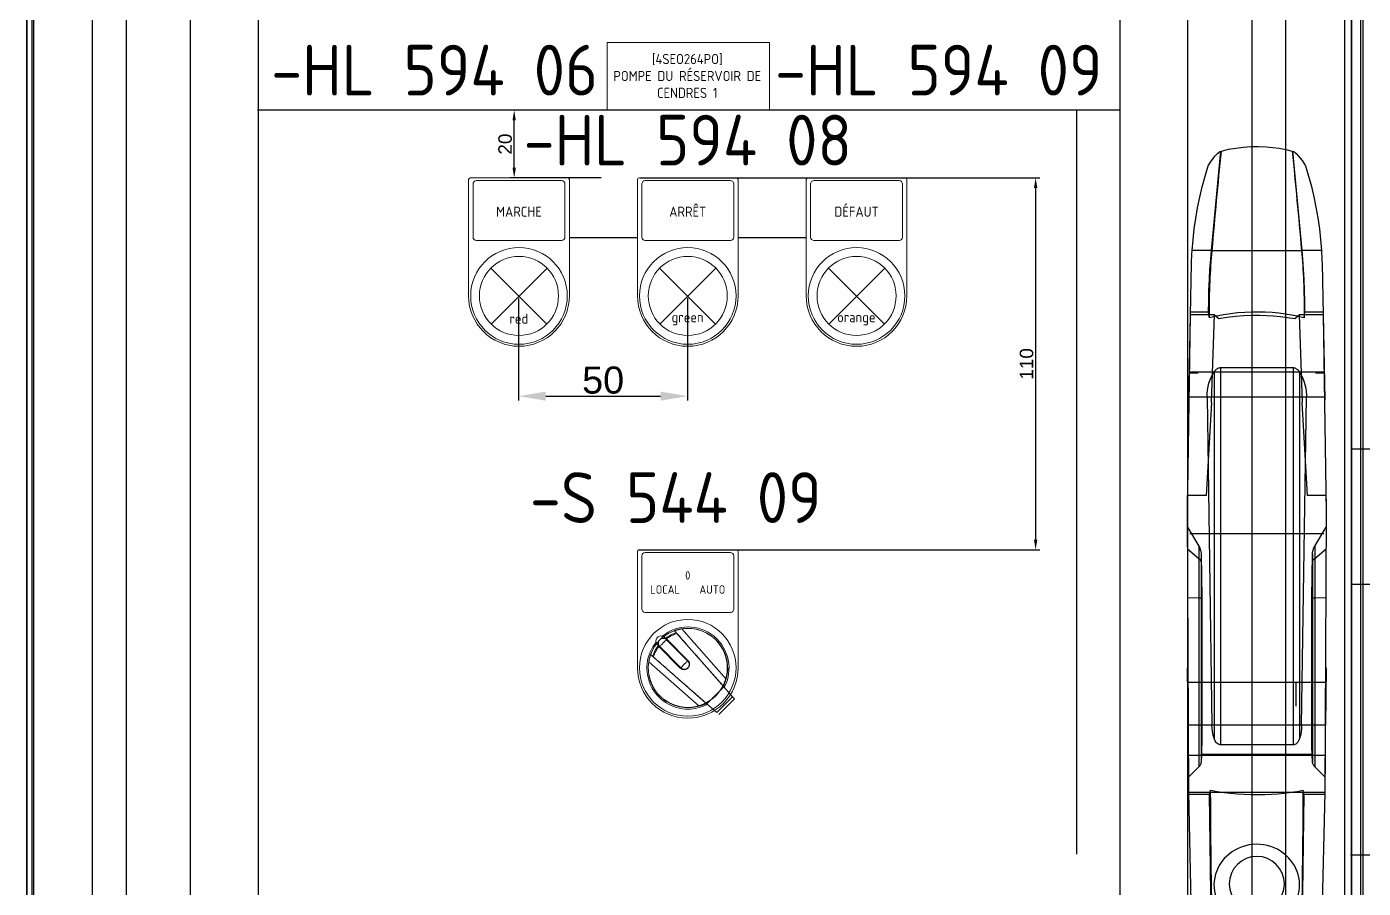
# Model space of a CAD drawing. Header units: millimetres. Extents: x 0 to 69574, y -5 to 41746.
# Drawn here: x 33979.6 to 34375.1, y 11689.5 to 11944.3 of the extents above; entities that cross this region are included whole.
import ezdxf
from ezdxf.enums import TextEntityAlignment as Align

# ---------------------------------------------------------------- set-up
doc = ezdxf.new("R2010")
doc.units = ezdxf.units.MM
doc.set_wipeout_variables(frame=1)
doc.layers.add('! NO PLOT !', color=7, linetype='Continuous', true_color=0xff75dd, plot=False)
doc.layers.add('000-PI-Oprema', color=30, linetype='Continuous', lineweight=5)
for name, color, linetype in [('000-PI-ORMAR', 2, 'Continuous'), ('000-PI_TEXT', 7, 'Continuous'), ('002-PI-Kabelska kanalica', 150, 'Continuous')]:
    doc.layers.add(name, color=color, linetype=linetype)
doc.styles.add('PI0', font='isocpeur.ttf', dxfattribs={"width": 0.9})
doc.styles.get("Standard").update_dxf_attribs({"font": 'arial.ttf'})
doc.dimstyles.new('ISO-25', dxfattribs={"dimtxt": 4, "dimasz": 3, "dimexe": 1.25, "dimexo": 0.625, "dimtad": 1, "dimtxsty": 'Standard', "dimcen": 3, "dimadec": 0, "dimazin": 0, "dimtfac": 1, "dimtmove": 0, "dimatfit": 3, "dimfxl": 1, "dimarcsym": 0})
doc.dimstyles.new('ISO-25-lb', dxfattribs={"dimtxt": 8, "dimasz": 8, "dimexe": 1.25, "dimexo": 0.625, "dimtad": 1, "dimtxsty": 'Standard', "dimcen": 5, "dimadec": 0, "dimazin": 0, "dimtfac": 1, "dimtmove": 0, "dimatfit": 3, "dimfxl": 1, "dimarcsym": 0})

# ---------------------------------------------------------------- blocks, each defined once
blk = doc.blocks.new('*U691')
at = {"layer": '000-PI-ORMAR'}
for p, q in [((-13.41, 105.24), (-10.65, 134.6)), ((-10.48, 134.65), (-10.91, 134.53)), ((10.91, 134.53), (10.48, 134.65)), ((13.41, 105.24), (10.65, 134.6)), ((-19.14, 105.24), (-13.41, 105.24)), ((13.2, 105.24), (-13.2, 105.24)), ((13.41, 105.24), (19.14, 105.24)), ((-19.31, 101.34), (-19.67, 86.25)), ((19.67, 86.25), (19.31, 101.34)), ((-19.66, 87.03), (-14.25, 87.03)), ((-14.15, 86.25), (-14.25, 87.03)), ((14.15, 86.25), (14.25, 87.03)), ((14.25, 87.03), (19.66, 87.03)), ((-19.67, 86.25), (-20.5, 27.74)), ((-19.67, 86.25), (-20.14, 61.02)), ((-19.67, 86.25), (-12.5, 86.25)), ((-14.02, 85.32), (-14.15, 86.25)), ((-12.5, 86.25), (-13.43, 60.26)), ((-11.21, 85.08), (-12.5, 86.25)), ((12.5, 86.25), (11.21, 85.08)), ((11.99, 85.79), (14.02, 85.32)), ((12.5, 86.25), (19.67, 86.25)), ((13.43, 60.26), (12.5, 86.25)), ((14.02, 85.32), (14.15, 86.25)), ((20.5, 27.74), (19.67, 86.25)), ((20.15, 60.62), (19.67, 86.25)), ((-20.01, 69.28), (-12.67, 69.28)), ((-20.01, 68.98), (-17.35, 68.98)), ((-17.35, 69.28), (17.35, 69.28)), ((-12.67, 69.28), (-12.65, 69.31)), ((-12.65, 69.31), (-12.65, -39.07)), ((-10.73, 70.49), (-10.73, -40.96)), ((-10.73, 70.49), (10.73, 70.49)), ((10.73, 70.49), (10.73, -40.96)), ((12.65, 69.31), (12.65, -39.07)), ((12.65, 69.31), (12.67, 69.28)), ((12.67, 69.28), (20.01, 69.28)), ((17.35, 68.98), (20.01, 68.98)), ((-20.13, 61.86), (-17.35, 61.86)), ((-20.13, 61.85), (-14.69, 61.85)), ((-17.35, 61.85), (17.35, 61.85)), ((-15, 32.81), (-13.43, 60.26)), ((-13.27, -35.12), (-14.69, 61.85)), ((14.69, 61.85), (13.27, -35.12)), ((13.43, 60.26), (15, 32.81)), ((14.69, 61.85), (20.13, 61.85)), ((17.35, 61.86), (20.13, 61.86)), ((20.5, 27.74), (20.31, 48.52)), ((-20.44, 35.92), (-20.5, 27.74)), ((-20.47, 32.81), (-15, 32.81)), ((15, 32.81), (20.47, 32.81)), ((-20.5, 27.74), (-20.09, -55.06)), ((20.09, -55.06), (20.5, 27.74)), ((-17.16, 17.77), (-20.5, 23.44)), ((-19.8, 21.43), (19.8, 21.43)), ((20.5, 23.44), (17.16, 17.77)), ((-17.16, 14.16), (-20.5, 16.99)), ((-17.16, 17.77), (-17.16, -47.43)), ((17.16, 17.77), (17.16, -47.43)), ((20.5, 16.99), (17.16, 14.16)), ((-16.24, 2.4), (-16.48, 15.53)), ((-16.48, 15.53), (-16.48, -46.12)), ((-16.36, 10.54), (-16.48, 13.04)), ((16.48, 15.53), (16.24, 2.4)), ((16.48, 13.04), (16.36, 10.54)), ((16.48, 15.53), (16.48, -46.12)), ((-17.16, 2.54), (-20.5, 2.61)), ((-16.24, 2.4), (-16.48, 2.51)), ((-16.24, -35.11), (-16.24, 2.4)), ((16.48, 2.51), (16.24, 2.4)), ((16.24, 2.4), (16.24, -35.11)), ((20.5, 2.61), (17.16, 2.54)), ((-20.5, -18.21), (-20.36, -35.12)), ((20.36, -35.12), (20.5, -18.21)), ((-20.47, -22.52), (20.47, -22.52)), ((-11.5, -22.68), (-11.5, -29.51)), ((-20.36, -35.12), (-13.27, -35.12)), ((-16.24, -35.11), (16.24, -35.11)), ((13.27, -35.12), (20.36, -35.12)), ((-10.73, -40.96), (10.73, -40.96)), ((-20.25, -44.17), (-20.09, -55.06)), ((-20.25, -44.17), (20.25, -44.17)), ((-20.16, -50.42), (-17.16, -47.43)), ((-16.48, -46.12), (-16.38, -43.78)), ((-16.38, -43.78), (16.38, -43.78)), ((16.38, -43.78), (16.48, -46.12)), ((17.16, -47.43), (20.16, -50.42)), ((20.09, -55.06), (20.25, -44.17)), ((-20.09, -55.06), (20.09, -55.06)), ((-20.09, -55.06), (-19.2, -96.13)), ((-14.03, -55.68), (-13.85, -55.06)), ((-13.85, -55.06), (-13.67, -54.42)), ((13.85, -55.06), (13.67, -54.42)), ((14.03, -55.68), (13.85, -55.06)), ((19.2, -96.13), (20.09, -55.06)), ((-20.08, -55.68), (-14.03, -55.68)), ((-13.42, -100.67), (-14.03, -55.68)), ((13.42, -100.67), (14.03, -55.68)), ((14.03, -55.68), (20.08, -55.68)), ((-18.98, -100.67), (-13.42, -100.67)), ((13.08, -100.67), (-13.08, -100.67)), ((13.42, -100.67), (18.98, -100.67)), ((-17.11, -114.85), (-12.02, -114.85)), ((11.71, -114.85), (-11.71, -114.85)), ((12.02, -114.85), (17.11, -114.85)), ((-9.7, -134.82), (-8.04, -135.19)), ((-7.82, -135.23), (-8.04, -135.19)), ((7.82, -135.23), (8.04, -135.19)), ((8.04, -135.19), (9.7, -134.82))]:
    blk.add_line(p, q, dxfattribs=at)
for points in [[(-10.91, 134.53), (-11.6, 133.9), (-12.24, 133.24), (-12.84, 132.55), (-13.41, 131.8), (-13.93, 131.03), (-14.4, 130.23)], [(10.48, 134.65), (8.34, 135.15), (6.17, 135.54), (3.98, 135.81), (1.73, 135.97), (-0.54, 136), (-2.8, 135.91), (-4.73, 135.73), (-6.65, 135.46), (-8.58, 135.1), (-10.48, 134.65)], [(14.4, 130.23), (13.7, 131.38), (12.89, 132.48), (12.28, 133.2), (11.62, 133.89), (10.91, 134.53)], [(-14.4, 130.23), (-15.31, 127.22), (-16.14, 124.17), (-16.87, 121.1), (-17.51, 118.01), (-18.07, 114.85), (-18.52, 111.66), (-18.88, 108.46), (-19.14, 105.24)], [(19.14, 105.24), (18.88, 108.42), (18.53, 111.59), (18.09, 114.73), (17.54, 117.85), (16.9, 120.99), (16.16, 124.1), (15.33, 127.18), (14.4, 130.23)], [(-19.14, 105.24), (-19.19, 104.29), (-19.24, 103.32), (-19.28, 102.34), (-19.31, 101.34)], [(-14.25, 87.03), (-14.23, 90.25), (-14.16, 93.45), (-14.03, 96.61), (-13.86, 99.69), (-13.64, 102.68), (-13.41, 105.24)], [(14.25, 87.03), (14.23, 90.25), (14.16, 93.45), (14.03, 96.61), (13.86, 99.69), (13.64, 102.68), (13.41, 105.24)], [(19.31, 101.34), (19.28, 102.33), (19.24, 103.31), (19.19, 104.28), (19.14, 105.24)], [(-11.99, 85.79), (-10.29, 86.12), (-8.39, 86.43), (-6.48, 86.67), (-4.5, 86.86), (-2.52, 86.97), (-0.52, 87.02), (1.47, 87.01), (3.57, 86.92), (5.67, 86.76), (7.76, 86.52), (9.87, 86.2), (11.96, 85.8), (11.99, 85.79)], [(-14.02, 85.32), (-12.17, 85.75), (-11.99, 85.79)], [(11.21, 85.08), (8.78, 85.48), (6.33, 85.78), (3.84, 85.99), (1.34, 86.1), (-0.75, 86.11), (-2.84, 86.05), (-4.93, 85.91), (-7.03, 85.71), (-9.13, 85.43), (-11.21, 85.08)], [(-12.67, 69.28), (-13.17, 68.42), (-13.6, 67.5), (-13.96, 66.55), (-14.26, 65.56), (-14.48, 64.55), (-14.62, 63.52), (-14.69, 62.48), (-14.69, 61.85)], [(-12.65, 69.31), (-12.5, 69.52), (-12.34, 69.72), (-12.17, 69.89), (-11.98, 70.05), (-11.79, 70.18), (-11.59, 70.29), (-11.38, 70.38), (-11.17, 70.44), (-10.95, 70.48), (-10.73, 70.49)], [(10.73, 70.49), (10.95, 70.48), (11.17, 70.44), (11.38, 70.38), (11.59, 70.29), (11.79, 70.18), (11.98, 70.05), (12.17, 69.89), (12.34, 69.72), (12.5, 69.52), (12.65, 69.31)], [(14.69, 61.85), (14.67, 62.89), (14.57, 63.93), (14.4, 64.96), (14.15, 65.96), (13.83, 66.94), (13.43, 67.87), (12.97, 68.77), (12.67, 69.28)], [(-16.48, 15.53), (-16.52, 15.9), (-16.59, 16.26), (-16.68, 16.61), (-16.78, 16.95), (-16.91, 17.28), (-17.06, 17.59), (-17.16, 17.77)], [(17.16, 17.77), (17, 17.47), (16.86, 17.16), (16.74, 16.83), (16.64, 16.48), (16.56, 16.13), (16.51, 15.76), (16.48, 15.53)], [(-16.38, -43.78), (-16.36, -43.11), (-16.33, -42.38), (-16.31, -41.59), (-16.3, -40.74), (-16.28, -39.86), (-16.27, -38.93), (-16.26, -37.98), (-16.25, -37), (-16.24, -36.01), (-16.24, -35.11)], [(-13.27, -35.12), (-13.22, -36.16), (-13.09, -37.2), (-12.89, -38.21), (-12.65, -39.07)], [(12.65, -39.07), (12.92, -38.08), (13.11, -37.06), (13.23, -36.02), (13.27, -35.12)], [(16.24, -35.11), (16.24, -36.11), (16.25, -37.1), (16.26, -38.08), (16.27, -39.03), (16.28, -39.95), (16.3, -40.83), (16.32, -41.67), (16.34, -42.45), (16.36, -43.18), (16.38, -43.78)], [(-12.65, -39.07), (-12.44, -39.63), (-12.15, -40.14), (-11.97, -40.36), (-11.77, -40.56), (-11.53, -40.73), (-11.26, -40.86), (-11.05, -40.93), (-10.83, -40.96), (-10.73, -40.96)], [(10.73, -40.96), (10.96, -40.94), (11.17, -40.9), (11.37, -40.82), (11.56, -40.71), (11.83, -40.51), (12.05, -40.27), (12.34, -39.82), (12.56, -39.33), (12.65, -39.07)], [(-17.16, -47.43), (-17, -47.26), (-16.86, -47.08), (-16.74, -46.88), (-16.64, -46.68), (-16.56, -46.47), (-16.51, -46.26), (-16.48, -46.12)], [(16.48, -46.12), (16.52, -46.34), (16.59, -46.55), (16.68, -46.76), (16.78, -46.96), (16.91, -47.15), (17.06, -47.33), (17.16, -47.43)], [(-9.57, -55.06), (-9.95, -55.01), (-11.82, -54.74), (-13.67, -54.42)], [(9.58, -55.06), (7.81, -55.27), (5.83, -55.45), (3.77, -55.58), (1.71, -55.66), (-0.35, -55.68), (-2.41, -55.64), (-4.3, -55.56), (-6.19, -55.42), (-8.06, -55.24), (-9.57, -55.06)], [(13.67, -54.42), (11.74, -54.75), (9.78, -55.04), (9.58, -55.06)], [(8.89, -73.85), (9.63, -74.62), (10.32, -75.46), (10.92, -76.35), (11.44, -77.29), (11.87, -78.24), (12.2, -79.23), (12.45, -80.24), (12.61, -81.28), (12.67, -82.26), (12.65, -83.25), (12.54, -84.24), (12.35, -85.2), (12.09, -86.12), (11.75, -87.01), (11.34, -87.88), (10.86, -88.7), (10.31, -89.5), (9.69, -90.26), (9.02, -90.96), (8.29, -91.61), (7.47, -92.23), (6.61, -92.78), (5.69, -93.26), (4.75, -93.67), (3.73, -94.02), (2.68, -94.28), (1.61, -94.45), (0.54, -94.54), (-0.57, -94.54), (-1.67, -94.44), (-2.76, -94.26), (-3.83, -93.99), (-4.88, -93.62), (-5.89, -93.17), (-6.86, -92.63), (-7.77, -92.01), (-8.62, -91.33), (-9.4, -90.57), (-10.12, -89.75), (-10.76, -88.87), (-11.29, -87.97), (-11.74, -87.03), (-12.11, -86.06), (-12.38, -85.06), (-12.56, -84.1), (-12.66, -83.12), (-12.67, -82.14), (-12.6, -81.17), (-12.45, -80.24), (-12.23, -79.31), (-11.93, -78.41), (-11.57, -77.54), (-11.12, -76.68), (-10.6, -75.85), (-10.01, -75.07), (-9.37, -74.34), (-8.63, -73.62), (-7.83, -72.97), (-6.98, -72.38), (-6.09, -71.86), (-5.12, -71.4), (-4.11, -71.02), (-3.07, -70.73), (-2.02, -70.52), (-0.95, -70.4), (0.13, -70.37), (1.22, -70.42), (2.29, -70.56), (3.33, -70.79), (4.36, -71.11), (5.35, -71.51), (6.31, -71.98), (7.22, -72.53), (8.08, -73.16), (8.89, -73.85)], [(-19.2, -96.13), (-19.11, -98.4), (-18.98, -100.67)], [(18.98, -100.67), (19.11, -98.4), (19.2, -96.13)], [(-18.98, -100.67), (-18.85, -102.42), (-18.69, -104.15), (-18.51, -105.85), (-18.3, -107.56), (-18.07, -109.24), (-17.82, -110.87), (-17.65, -111.9), (-17.47, -112.9), (-17.29, -113.89), (-17.11, -114.85)], [(-12.02, -114.85), (-12.39, -112.52), (-12.71, -110.05), (-12.98, -107.48), (-13.2, -104.81), (-13.36, -102.07), (-13.42, -100.67)], [(12.02, -114.85), (12.39, -112.52), (12.71, -110.05), (12.98, -107.48), (13.2, -104.81), (13.36, -102.07), (13.42, -100.67)], [(17.11, -114.85), (17.38, -113.41), (17.65, -111.91), (17.9, -110.36), (18.14, -108.72), (18.37, -107.03), (18.57, -105.3), (18.69, -104.16), (18.8, -103.01), (18.89, -101.85), (18.98, -100.67)], [(-17.11, -114.85), (-16.46, -117.91), (-15.73, -120.91), (-14.94, -123.85), (-14.07, -126.74), (-13.14, -129.58), (-12.14, -132.35)], [(-8.04, -135.19), (-10.47, -123.49), (-12.02, -114.85)], [(8.04, -135.19), (10.47, -123.49), (12.02, -114.85)], [(12.14, -132.35), (13.13, -129.6), (14.06, -126.78), (14.92, -123.9), (15.72, -120.95), (16.45, -117.93), (17.11, -114.85)], [(-12.14, -132.35), (-11.58, -132.99), (-10.98, -133.61), (-10.36, -134.22), (-9.7, -134.82)], [(9.7, -134.82), (10.35, -134.23), (10.98, -133.62), (11.57, -132.99), (12.14, -132.35)], [(-7.82, -135.23), (-5.94, -135.56), (-4.05, -135.79), (-2.15, -135.94), (-0.2, -136), (1.74, -135.96), (3.69, -135.83), (5.76, -135.58), (7.82, -135.23)]]:
    blk.add_lwpolyline(points, dxfattribs=at)
blk.add_circle((0, -82.1), 8.15, dxfattribs=at)
for centre, major_axis, ratio, start_param, end_param in [((73, -135.16), (0, 546.84), 0.175521, 1.054802, 1.115623), ((-73, -135.16), (0, 546.84), 0.175521, -1.115623, -1.054802), ((-7.53, 87.2), (0, 37), 0.175521, 1.061397, 1.596486), ((7.53, 87.2), (0, 37), 0.175521, 4.6867, 5.221788), ((-7.53, 87.2), (0, 37), 0.175521, -4.6867, -4.66155), ((7.53, 87.2), (0, 37), 0.175521, 4.66155, 4.6867), ((-19.46, 12.78), (-3, 0), 0.71325, 3.261467, 3.839724), ((19.46, 12.78), (-3, 0), 0.71325, 5.585054, 6.163311), ((-19.46, 2.51), (-3, 0), 0.017452, 3.261467, 3.839724), ((19.46, 2.51), (-3, 0), 0.017452, -0.698132, -0.119874), ((137.46, -39.64), (0, 669.86), 0.225671, -4.689366, -4.621155), ((-137.46, -39.64), (0, 669.86), 0.225671, 4.621155, 4.689366), ((-5.86, -95.36), (0, 32.42), 0.225671, 1.735147, 2.215471), ((5.86, -95.36), (0, 32.42), 0.225671, 4.067714, 4.548039), ((21.21, -9.07), (0, 180.2), 0.225671, -4.085045, -3.936826), ((-21.21, -9.07), (0, 180.2), 0.225671, 3.936826, 4.085045)]:
    blk.add_ellipse(centre, major_axis=major_axis, ratio=ratio, start_param=start_param, end_param=end_param, dxfattribs=at)
blk = doc.blocks.new('A$C34f25ed7')
at = {"layer": '000-PI-ORMAR'}
blk.add_blockref('*U691', (-3.99, -1008.35), dxfattribs=at)
blk = doc.blocks.new('*D1207')
at = {"layer": '! NO PLOT !', "color": 0, "lineweight": -2, "ltscale": 0.25, "transparency": 16777216}
for p, q in [((34161.08, 11899.57), (34279.37, 11899.57)), ((34278.12, 11896.57), (34278.12, 11792.57)), ((34160.63, 11789.57), (34279.37, 11789.57))]:
    blk.add_line(p, q, dxfattribs=at)
at = {"layer": '! NO PLOT !', "color": 0, "ltscale": 0.25, "transparency": 16777216}
for points in [[(34277.62, 11896.57), (34278.62, 11896.57), (34278.12, 11899.57)], [(34277.62, 11792.57), (34278.62, 11792.57), (34278.12, 11789.57)]]:
    blk.add_solid(points, dxfattribs=at)
at = {"layer": 'Defpoints', "color": 0, "ltscale": 0.25, "transparency": 16777216}
for p in [(34160.46, 11899.57), (34160.01, 11789.57), (34278.12, 11789.57)]:
    blk.add_point(p, dxfattribs=at)
at = {"layer": '! NO PLOT !', "color": 0, "ltscale": 0.25, "transparency": 16777216, "insert": (34275.45, 11844.57), "char_height": 4, "attachment_point": 5, "rotation": 90}
blk.add_mtext('110', dxfattribs=at)
blk = doc.blocks.new('*D1208')
at = {"layer": '! NO PLOT !', "color": 0, "lineweight": -2, "ltscale": 0.25, "transparency": 16777216}
for p, q in [((34149.53, 11919.57), (34122.56, 11919.57)), ((34123.81, 11902.57), (34123.81, 11916.57)), ((34149.53, 11899.57), (34122.56, 11899.57))]:
    blk.add_line(p, q, dxfattribs=at)
at = {"layer": '! NO PLOT !', "color": 0, "ltscale": 0.25, "transparency": 16777216}
for points in [[(34123.31, 11916.57), (34124.31, 11916.57), (34123.81, 11919.57)], [(34123.31, 11902.57), (34124.31, 11902.57), (34123.81, 11899.57)]]:
    blk.add_solid(points, dxfattribs=at)
at = {"layer": 'Defpoints', "color": 0, "ltscale": 0.25, "transparency": 16777216}
for p in [(34123.81, 11919.57), (34150.15, 11919.57), (34150.15, 11899.57)]:
    blk.add_point(p, dxfattribs=at)
at = {"layer": '! NO PLOT !', "color": 0, "ltscale": 0.25, "transparency": 16777216, "insert": (34121.14, 11909.57), "char_height": 4, "attachment_point": 5, "rotation": 90}
blk.add_mtext('20', dxfattribs=at)
blk = doc.blocks.new('*D1209')
at = {"layer": '! NO PLOT !', "color": 0, "linetype": 'Continuous', "lineweight": -2, "ltscale": 0.25, "transparency": 16777216}
for p, q in [((34125.13, 11863.9), (34125.13, 11833.77)), ((34175.13, 11864), (34175.13, 11833.77)), ((34133.13, 11835.02), (34167.13, 11835.02))]:
    blk.add_line(p, q, dxfattribs=at)
at = {"layer": '! NO PLOT !', "color": 0, "ltscale": 0.25, "transparency": 16777216}
for points in [[(34133.13, 11836.35), (34133.13, 11833.68), (34125.13, 11835.02)], [(34167.13, 11836.35), (34167.13, 11833.68), (34175.13, 11835.02)]]:
    blk.add_solid(points, dxfattribs=at)
at = {"layer": 'Defpoints', "color": 0, "ltscale": 0.25, "transparency": 16777216}
for p in [(34125.13, 11864.52), (34175.13, 11864.62), (34175.13, 11835.02)]:
    blk.add_point(p, dxfattribs=at)
at = {"layer": '! NO PLOT !', "color": 0, "ltscale": 0.25, "transparency": 16777216, "insert": (34150.13, 11839.73), "char_height": 8, "attachment_point": 5}
blk.add_mtext('50', dxfattribs=at)
blk = doc.blocks.new('podloska')
at = {"layer": '000-PI-Oprema'}
for p, q in [((43278.7, 39063.45), (43278.7, 39097.85)), ((43279.2, 39098.35), (43308, 39098.35)), ((43281, 39097.55), (43306.2, 39097.55)), ((43308.5, 39063.45), (43308.5, 39097.85)), ((43280, 39080.85), (43280, 39096.55)), ((43307.2, 39080.85), (43307.2, 39096.55)), ((43281, 39079.85), (43306.2, 39079.85))]:
    blk.add_line(p, q, dxfattribs=at)
blk.add_circle((43293.6, 39063.45), 14.3, dxfattribs=at)
at = {"layer": '000-PI-Oprema', "ltscale": 0.25}
blk.add_circle((43293.6, 39063.45), 11.7, dxfattribs=at)
at = {"layer": '000-PI-Oprema'}
for centre, radius, start, end in [((43279.2, 39097.85), 0.5, 90, 179.9998), ((43281, 39096.55), 1, 90, 180.0001), ((43306.2, 39096.55), 1, 359.9999, 90), ((43308, 39097.85), 0.5, 0.0002, 90), ((43281, 39080.85), 1, 180, 270), ((43306.2, 39080.85), 1, 270, 0), ((43293.6, 39063.45), 14.9, 180, 0)]:
    blk.add_arc(centre, radius, start, end, dxfattribs=at)
blk = doc.blocks.new('800mm bez ploce')
at = {"layer": '000-PI-ORMAR'}
for p, q in [((47126.01, 47254.07), (47126.01, 45303.07)), ((47128.73, 47254.07), (47128.73, 45303.07))]:
    blk.add_line(p, q, dxfattribs=at)
blk = doc.blocks.new('poveznica montaznih ploca 2100mm')
at = {"layer": '! NO PLOT !'}
for p, q in [((59472.54, 55742.17), (59472.54, 53847.74)), ((59477.54, 55740.77), (59477.54, 53837.74))]:
    blk.add_line(p, q, dxfattribs=at)
blk = doc.blocks.new('*U1223')
at = {"layer": '002-PI-Kabelska kanalica'}
for p, q in [((-20, -100), (-20, 873)), ((60, -100), (60, 873)), ((-20, -100), (60, -100))]:
    blk.add_line(p, q, dxfattribs=at)
blk = doc.blocks.new('*U1219')
at = {"layer": '002-PI-Kabelska kanalica'}
for p, q in [((-20, -100), (-20, 369)), ((20, -100), (20, 369)), ((-20, -100), (20, -100))]:
    blk.add_line(p, q, dxfattribs=at)

msp = doc.modelspace()

# ---------------------------------------------------------------- linework, layer by layer
at = {"layer": '000-PI-ORMAR'}
for p, q in [((34374.289, 12740.904), (34374.289, 10789.904)), ((34374.289, 12740.904), (34374.289, 10789.904)), ((34375.071, 10789.904), (34375.071, 12740.766))]:
    msp.add_line(p, q, dxfattribs=at)

# ---------------------------------------------------------------- block references
at = {"layer": '! NO PLOT !'}
msp.add_blockref('poveznica montaznih ploca 2100mm', (-25148.229, -43031.862), dxfattribs=at)
at = {"rotation": 270}
for name, p in [('*U1219', (34361.083, 11799.404)), ('*U1223', (34361.083, 11759.404))]:
    msp.add_blockref(name, p, dxfattribs=at)

# ---------------------------------------------------------------- next in the draw order: wipeouts: each hides what was drawn before it
msp.add_wipeout([(33981.071, 12761.473), (34371.559, 12761.473), (34371.071, 10778.973), (33981.059, 10776.973)]).dxf.layer = '000-PI-ORMAR'

# ---------------------------------------------------------------- next in the draw order: linework, layer by layer
at = {"layer": '! NO PLOT !'}
for p, q in [((34371.559, 12761.473), (34371.559, 10776.973)), ((34371.559, 10776.973), (34371.559, 12761.473)), ((33999.059, 10788.473), (33999.059, 12749.973)), ((34352.059, 12749.973), (34352.059, 10788.473)), ((34371.571, 10789.973), (34371.571, 12740.835)), ((34009.059, 10803.473), (34009.059, 12734.973)), ((34342.059, 12734.973), (34342.059, 10803.473)), ((34028.059, 10849.223), (34028.059, 12689.223)), ((34323.059, 12689.223), (34323.059, 10849.223)), ((34048.059, 12684.223), (34048.059, 10854.223)), ((34303.059, 12684.223), (34303.059, 10854.223))]:
    msp.add_line(p, q, dxfattribs=at)
at = {"layer": '! NO PLOT !', "ltscale": 0.25}
for p, q in [((34302.868, 11919.574), (34047.868, 11919.574)), ((34302.868, 11919.574), (34047.868, 11919.574)), ((34290.195, 11919.574), (34290.195, 11699.574)), ((34290.195, 11919.574), (34290.195, 11699.574)), ((34290.195, 11919.574), (34290.195, 11699.574)), ((34290.195, 11919.574), (34290.195, 11699.574)), ((34160.277, 11881.824), (34140.127, 11881.824)), ((34210.227, 11881.824), (34190.077, 11881.824))]:
    msp.add_line(p, q, dxfattribs=at)
at = {"layer": '000-PI-Oprema'}
for p, q in [((34116.904, 11872.897), (34133.45, 11856.351)), ((34133.55, 11872.897), (34117.004, 11856.351)), ((34166.854, 11872.897), (34183.4, 11856.351)), ((34183.5, 11872.897), (34166.954, 11856.351)), ((34216.804, 11872.897), (34233.35, 11856.351)), ((34233.45, 11872.897), (34216.904, 11856.351)), ((34168.068, 11763.907), (34168.064, 11763.911)), ((34168.08, 11763.895), (34168.068, 11763.907)), ((34168.1, 11763.874), (34168.08, 11763.895)), ((34168.13, 11763.845), (34168.1, 11763.874)), ((34175.176, 11756.657), (34168.128, 11763.706)), ((34168.168, 11763.807), (34168.13, 11763.845)), ((34168.413, 11763.562), (34168.168, 11763.807)), ((34168.498, 11763.477), (34168.413, 11763.562)), ((34168.592, 11763.383), (34168.498, 11763.477)), ((34175.552, 11756.422), (34168.592, 11763.383)), ((34168.712, 11763.404), (34168.658, 11763.458)), ((34168.739, 11763.377), (34168.712, 11763.404)), ((34168.767, 11763.349), (34168.739, 11763.377)), ((34168.855, 11763.26), (34168.767, 11763.349)), ((34168.855, 11763.26), (34169.115, 11763.445)), ((34175.229, 11756.887), (34168.855, 11763.26)), ((34169.115, 11763.445), (34169.38, 11763.621)), ((34169.38, 11763.621), (34169.65, 11763.79)), ((34169.65, 11763.79), (34169.926, 11763.951)), ((34169.926, 11763.951), (34170.207, 11764.103)), ((34170.207, 11764.103), (34170.492, 11764.246)), ((34170.492, 11764.246), (34170.781, 11764.381)), ((34170.781, 11764.381), (34171.075, 11764.508)), ((34171.075, 11764.508), (34171.373, 11764.625)), ((34171.254, 11765.662), (34171.256, 11765.663)), ((34171.258, 11765.657), (34171.254, 11765.662)), ((34171.256, 11765.663), (34171.265, 11765.666)), ((34171.27, 11765.643), (34171.258, 11765.657)), ((34171.265, 11765.666), (34171.279, 11765.671)), ((34171.29, 11765.62), (34171.27, 11765.643)), ((34171.279, 11765.671), (34171.299, 11765.678)), ((34171.319, 11765.587), (34171.29, 11765.62)), ((34171.299, 11765.678), (34171.326, 11765.687)), ((34171.357, 11765.544), (34171.319, 11765.587)), ((34171.326, 11765.687), (34171.358, 11765.699)), ((34171.404, 11765.49), (34171.357, 11765.544)), ((34171.358, 11765.699), (34171.395, 11765.712)), ((34171.373, 11764.625), (34171.674, 11764.734)), ((34171.395, 11765.712), (34171.439, 11765.727)), ((34171.461, 11765.426), (34171.404, 11765.49)), ((34171.439, 11765.727), (34171.488, 11765.743)), ((34171.527, 11765.351), (34171.461, 11765.426)), ((34171.488, 11765.743), (34171.542, 11765.761)), ((34171.602, 11765.265), (34171.527, 11765.351)), ((34171.542, 11765.761), (34171.6, 11765.781)), ((34171.6, 11765.781), (34171.663, 11765.801)), ((34171.687, 11765.168), (34171.602, 11765.265)), ((34171.663, 11765.801), (34171.73, 11765.822)), ((34171.674, 11764.734), (34171.979, 11764.833)), ((34171.781, 11765.061), (34171.687, 11765.168)), ((34171.73, 11765.822), (34171.799, 11765.844)), ((34171.795, 11765.043), (34171.767, 11765.075)), ((34185.52, 11749.405), (34171.781, 11765.061)), ((34171.824, 11765.01), (34171.795, 11765.043)), ((34171.799, 11765.844), (34171.872, 11765.866)), ((34171.853, 11764.976), (34171.824, 11765.01)), ((34171.883, 11764.942), (34171.853, 11764.976)), ((34171.872, 11765.866), (34171.949, 11765.888)), ((34171.914, 11764.907), (34171.883, 11764.942)), ((34171.946, 11764.87), (34171.914, 11764.907)), ((34171.979, 11764.833), (34171.946, 11764.87)), ((34171.949, 11765.888), (34172.03, 11765.912)), ((34172.709, 11764.001), (34171.979, 11764.833)), ((34172.03, 11765.912), (34172.115, 11765.936)), ((34172.115, 11765.936), (34172.204, 11765.96)), ((34172.204, 11765.96), (34172.297, 11765.984)), ((34172.297, 11765.984), (34172.392, 11766.009)), ((34172.392, 11766.009), (34172.49, 11766.033)), ((34172.49, 11766.033), (34172.59, 11766.056)), ((34172.59, 11766.056), (34172.693, 11766.08)), ((34172.693, 11766.08), (34172.797, 11766.102)), ((34173.439, 11763.17), (34172.709, 11764.001)), ((34172.797, 11766.102), (34172.902, 11766.124)), ((34172.902, 11766.124), (34173.007, 11766.145)), ((34173.007, 11766.145), (34173.113, 11766.165)), ((34173.113, 11766.165), (34173.218, 11766.184)), ((34173.218, 11766.184), (34173.323, 11766.202)), ((34173.323, 11766.202), (34173.426, 11766.218)), ((34186.518, 11751.3), (34173.426, 11766.218)), ((34174.169, 11762.338), (34173.439, 11763.17)), ((34165.228, 11758.48), (34165.345, 11758.778)), ((34165.345, 11758.778), (34165.472, 11759.072)), ((34165.472, 11759.072), (34165.607, 11759.362)), ((34165.607, 11759.362), (34165.75, 11759.647)), ((34165.75, 11759.647), (34165.903, 11759.927)), ((34165.903, 11759.927), (34166.063, 11760.203)), ((34165.946, 11761.786), (34165.942, 11761.79)), ((34165.958, 11761.773), (34165.946, 11761.786)), ((34165.979, 11761.753), (34165.958, 11761.773)), ((34166.008, 11761.724), (34165.979, 11761.753)), ((34166.046, 11761.686), (34166.008, 11761.724)), ((34166.094, 11761.638), (34166.046, 11761.686)), ((34166.063, 11760.203), (34166.232, 11760.473)), ((34166.15, 11761.582), (34166.094, 11761.638)), ((34173.656, 11754.218), (34166.148, 11761.726)), ((34166.216, 11761.516), (34166.15, 11761.582)), ((34166.291, 11761.44), (34166.216, 11761.516)), ((34166.232, 11760.473), (34166.408, 11760.738)), ((34166.376, 11761.356), (34166.291, 11761.44)), ((34166.47, 11761.261), (34166.376, 11761.356)), ((34166.476, 11761.114), (34166.396, 11761.195)), ((34166.408, 11760.738), (34166.593, 11760.998)), ((34173.431, 11754.301), (34166.47, 11761.261)), ((34166.504, 11761.086), (34166.476, 11761.114)), ((34166.593, 11760.998), (34166.504, 11761.086)), ((34172.967, 11754.624), (34166.593, 11760.998)), ((34174.898, 11761.506), (34174.169, 11762.338)), ((34175.628, 11760.675), (34174.898, 11761.506)), ((34176.358, 11759.843), (34175.628, 11760.675)), ((34177.087, 11759.012), (34176.358, 11759.843)), ((34177.817, 11758.181), (34177.087, 11759.012)), ((34163.635, 11756.427), (34163.651, 11756.53)), ((34178.553, 11743.336), (34163.635, 11756.427)), ((34163.651, 11756.53), (34163.669, 11756.635)), ((34163.669, 11756.635), (34163.688, 11756.74)), ((34163.688, 11756.74), (34163.708, 11756.846)), ((34163.708, 11756.846), (34163.729, 11756.952)), ((34163.729, 11756.952), (34163.751, 11757.057)), ((34163.751, 11757.057), (34163.774, 11757.16)), ((34163.774, 11757.16), (34163.797, 11757.263)), ((34163.797, 11757.263), (34163.821, 11757.363)), ((34163.821, 11757.363), (34163.845, 11757.461)), ((34163.845, 11757.461), (34163.869, 11757.557)), ((34163.869, 11757.557), (34163.893, 11757.649)), ((34163.893, 11757.649), (34163.917, 11757.738)), ((34163.917, 11757.738), (34163.941, 11757.823)), ((34163.941, 11757.823), (34163.965, 11757.904)), ((34163.965, 11757.904), (34163.988, 11757.981)), ((34163.988, 11757.981), (34164.01, 11758.054)), ((34164.01, 11758.054), (34164.031, 11758.124)), ((34164.031, 11758.124), (34164.052, 11758.19)), ((34164.052, 11758.19), (34164.073, 11758.253)), ((34164.073, 11758.253), (34164.092, 11758.312)), ((34164.092, 11758.312), (34164.11, 11758.365)), ((34164.11, 11758.365), (34164.126, 11758.414)), ((34164.126, 11758.414), (34164.141, 11758.458)), ((34164.141, 11758.458), (34164.155, 11758.496)), ((34164.155, 11758.496), (34164.166, 11758.528)), ((34164.166, 11758.528), (34164.175, 11758.554)), ((34164.175, 11758.554), (34164.182, 11758.574)), ((34164.182, 11758.574), (34164.187, 11758.588)), ((34164.187, 11758.588), (34164.191, 11758.597)), ((34164.191, 11758.597), (34164.192, 11758.6)), ((34164.196, 11758.596), (34164.192, 11758.6)), ((34164.21, 11758.584), (34164.196, 11758.596)), ((34164.233, 11758.563), (34164.21, 11758.584)), ((34164.266, 11758.534), (34164.233, 11758.563)), ((34164.309, 11758.496), (34164.266, 11758.534)), ((34164.363, 11758.449), (34164.309, 11758.496)), ((34164.427, 11758.392), (34164.363, 11758.449)), ((34164.503, 11758.327), (34164.427, 11758.392)), ((34164.588, 11758.251), (34164.503, 11758.327)), ((34164.685, 11758.166), (34164.588, 11758.251)), ((34164.792, 11758.072), (34164.685, 11758.166)), ((34164.81, 11758.058), (34164.778, 11758.086)), ((34180.448, 11744.333), (34164.792, 11758.072)), ((34164.843, 11758.029), (34164.81, 11758.058)), ((34164.877, 11758), (34164.843, 11758.029)), ((34164.911, 11757.97), (34164.877, 11758)), ((34164.947, 11757.939), (34164.911, 11757.97)), ((34164.983, 11757.907), (34164.947, 11757.939)), ((34165.02, 11757.874), (34164.983, 11757.907)), ((34165.02, 11757.874), (34165.119, 11758.179)), ((34165.852, 11757.144), (34165.02, 11757.874)), ((34165.119, 11758.179), (34165.228, 11758.48)), ((34166.684, 11756.414), (34165.852, 11757.144)), ((34167.515, 11755.685), (34166.684, 11756.414)), ((34168.347, 11754.955), (34167.515, 11755.685)), ((34169.178, 11754.225), (34168.347, 11754.955)), ((34175.636, 11756.197), (34175.176, 11756.657)), ((34175.279, 11756.835), (34175.229, 11756.887)), ((34175.326, 11756.781), (34175.279, 11756.835)), ((34175.371, 11756.725), (34175.326, 11756.781)), ((34175.413, 11756.666), (34175.371, 11756.725)), ((34175.371, 11754.786), (34175.413, 11754.844)), ((34175.453, 11756.607), (34175.413, 11756.666)), ((34175.413, 11754.844), (34175.453, 11754.904)), ((34175.489, 11756.545), (34175.453, 11756.607)), ((34175.453, 11754.904), (34175.489, 11754.966)), ((34175.524, 11756.482), (34175.489, 11756.545)), ((34175.489, 11754.966), (34175.524, 11755.029)), ((34175.555, 11756.417), (34175.524, 11756.482)), ((34175.524, 11755.029), (34175.555, 11755.094)), ((34175.583, 11756.351), (34175.555, 11756.417)), ((34175.555, 11755.094), (34175.583, 11755.16)), ((34175.608, 11756.284), (34175.583, 11756.351)), ((34175.583, 11755.16), (34175.608, 11755.227)), ((34175.63, 11756.215), (34175.608, 11756.284)), ((34175.608, 11755.227), (34175.63, 11755.295)), ((34175.649, 11756.146), (34175.63, 11756.215)), ((34175.63, 11755.295), (34175.649, 11755.364)), ((34175.665, 11756.076), (34175.649, 11756.146)), ((34175.649, 11755.364), (34175.665, 11755.434)), ((34175.678, 11756.006), (34175.665, 11756.076)), ((34175.665, 11755.434), (34175.678, 11755.505)), ((34175.688, 11755.934), (34175.678, 11756.006)), ((34175.678, 11755.505), (34175.688, 11755.576)), ((34175.694, 11755.863), (34175.688, 11755.934)), ((34175.688, 11755.576), (34175.694, 11755.648)), ((34175.697, 11755.791), (34175.694, 11755.863)), ((34175.694, 11755.648), (34175.697, 11755.719)), ((34175.697, 11755.719), (34175.697, 11755.791)), ((34179.275, 11756.519), (34177.817, 11758.181)), ((34180.004, 11755.688), (34179.275, 11756.519)), ((34180.733, 11754.858), (34180.004, 11755.688)), ((34181.462, 11754.027), (34180.733, 11754.858)), ((34170.01, 11753.495), (34169.178, 11754.225)), ((34170.841, 11752.766), (34170.01, 11753.495)), ((34171.672, 11752.037), (34170.841, 11752.766)), ((34173.334, 11750.578), (34171.672, 11752.037)), ((34173.018, 11754.574), (34172.967, 11754.624)), ((34173.072, 11754.527), (34173.018, 11754.574)), ((34173.129, 11754.482), (34173.072, 11754.527)), ((34173.187, 11754.44), (34173.129, 11754.482)), ((34173.247, 11754.401), (34173.187, 11754.44)), ((34173.308, 11754.364), (34173.247, 11754.401)), ((34173.372, 11754.33), (34173.308, 11754.364)), ((34173.436, 11754.299), (34173.372, 11754.33)), ((34173.502, 11754.27), (34173.436, 11754.299)), ((34173.569, 11754.245), (34173.502, 11754.27)), ((34173.638, 11754.223), (34173.569, 11754.245)), ((34173.707, 11754.204), (34173.638, 11754.223)), ((34173.777, 11754.188), (34173.707, 11754.204)), ((34173.848, 11754.175), (34173.777, 11754.188)), ((34173.919, 11754.165), (34173.848, 11754.175)), ((34173.99, 11754.159), (34173.919, 11754.165)), ((34174.062, 11754.156), (34173.99, 11754.159)), ((34174.134, 11754.156), (34174.062, 11754.156)), ((34174.134, 11754.156), (34174.205, 11754.159)), ((34174.205, 11754.159), (34174.277, 11754.165)), ((34174.277, 11754.165), (34174.348, 11754.175)), ((34174.348, 11754.175), (34174.419, 11754.188)), ((34174.419, 11754.188), (34174.489, 11754.204)), ((34174.489, 11754.204), (34174.558, 11754.223)), ((34174.558, 11754.223), (34174.626, 11754.245)), ((34174.626, 11754.245), (34174.694, 11754.27)), ((34174.694, 11754.27), (34174.76, 11754.298)), ((34174.76, 11754.298), (34174.824, 11754.33)), ((34174.824, 11754.33), (34174.887, 11754.364)), ((34174.887, 11754.364), (34174.949, 11754.401)), ((34174.949, 11754.401), (34175.009, 11754.44)), ((34175.009, 11754.44), (34175.067, 11754.482)), ((34175.067, 11754.482), (34175.123, 11754.527)), ((34175.123, 11754.527), (34175.177, 11754.574)), ((34175.177, 11754.574), (34175.229, 11754.624)), ((34175.229, 11754.624), (34175.279, 11754.676)), ((34175.279, 11754.676), (34175.326, 11754.73)), ((34175.326, 11754.73), (34175.371, 11754.786)), ((34182.191, 11753.196), (34181.462, 11754.027)), ((34183.648, 11751.536), (34182.191, 11753.196)), ((34184.376, 11750.706), (34183.648, 11751.536)), ((34186.306, 11750.651), (34186.381, 11750.867)), ((34186.381, 11750.867), (34186.452, 11751.085)), ((34186.452, 11751.085), (34186.518, 11751.3)), ((34174.165, 11749.849), (34173.334, 11750.578)), ((34174.996, 11749.12), (34174.165, 11749.849)), ((34175.826, 11748.391), (34174.996, 11749.12)), ((34176.657, 11747.662), (34175.826, 11748.391)), ((34179.147, 11745.477), (34176.657, 11747.662)), ((34180.807, 11744.02), (34185.833, 11749.046)), ((34180.812, 11744.015), (34185.839, 11749.042)), ((34185.833, 11749.046), (34184.376, 11750.706)), ((34184.693, 11750.345), (34184.694, 11750.346)), ((34185.519, 11749.404), (34185.52, 11749.405)), ((34185.839, 11749.042), (34185.52, 11749.405)), ((34188.412, 11746.109), (34185.839, 11749.042)), ((34185.853, 11749.336), (34185.856, 11749.4)), ((34185.855, 11749.273), (34185.853, 11749.336)), ((34185.863, 11749.212), (34185.855, 11749.273)), ((34185.856, 11749.4), (34185.864, 11749.464)), ((34185.875, 11749.152), (34185.863, 11749.212)), ((34185.864, 11749.464), (34185.877, 11749.53)), ((34185.894, 11749.092), (34185.875, 11749.152)), ((34185.877, 11749.53), (34185.894, 11749.597)), ((34185.894, 11749.597), (34185.915, 11749.666)), ((34185.917, 11749.033), (34185.894, 11749.092)), ((34185.915, 11749.666), (34185.94, 11749.736)), ((34185.945, 11748.974), (34185.917, 11749.033)), ((34185.94, 11749.736), (34185.969, 11749.808)), ((34185.979, 11748.915), (34185.945, 11748.974)), ((34185.969, 11749.808), (34186.001, 11749.883)), ((34186.018, 11748.855), (34185.979, 11748.915)), ((34186.001, 11749.883), (34186.074, 11750.054)), ((34186.062, 11748.795), (34186.018, 11748.855)), ((34186.11, 11748.735), (34186.062, 11748.795)), ((34186.074, 11750.054), (34186.151, 11750.241)), ((34186.161, 11748.674), (34186.11, 11748.735)), ((34186.151, 11750.241), (34186.229, 11750.441)), ((34186.229, 11750.441), (34186.306, 11750.651)), ((34178.553, 11743.336), (34178.69, 11743.376)), ((34178.69, 11743.376), (34178.828, 11743.42)), ((34178.828, 11743.42), (34178.966, 11743.465)), ((34178.966, 11743.465), (34179.104, 11743.512)), ((34179.104, 11743.512), (34179.241, 11743.561)), ((34180.807, 11744.02), (34179.147, 11745.477)), ((34179.241, 11743.561), (34179.375, 11743.61)), ((34179.375, 11743.61), (34179.505, 11743.66)), ((34179.505, 11743.66), (34179.63, 11743.709)), ((34179.507, 11745.16), (34179.508, 11745.16)), ((34179.63, 11743.709), (34179.75, 11743.758)), ((34179.75, 11743.758), (34179.863, 11743.806)), ((34179.863, 11743.806), (34179.97, 11743.852)), ((34179.97, 11743.852), (34180.044, 11743.884)), ((34180.044, 11743.884), (34180.117, 11743.913)), ((34180.117, 11743.913), (34180.188, 11743.938)), ((34180.188, 11743.938), (34180.257, 11743.96)), ((34180.257, 11743.96), (34180.324, 11743.977)), ((34180.324, 11743.977), (34180.39, 11743.989)), ((34180.39, 11743.989), (34180.454, 11743.997)), ((34180.448, 11744.333), (34180.449, 11744.334)), ((34180.812, 11744.015), (34180.448, 11744.333)), ((34180.454, 11743.997), (34180.517, 11744)), ((34180.579, 11743.998), (34180.517, 11744)), ((34180.641, 11743.991), (34180.579, 11743.998)), ((34180.702, 11743.978), (34180.641, 11743.991)), ((34180.762, 11743.959), (34180.702, 11743.978)), ((34180.821, 11743.936), (34180.762, 11743.959)), ((34183.744, 11741.441), (34180.812, 11744.015)), ((34180.88, 11743.907), (34180.821, 11743.936)), ((34180.939, 11743.874), (34180.88, 11743.907)), ((34180.998, 11743.835), (34180.939, 11743.874)), ((34181.058, 11743.792), (34180.998, 11743.835)), ((34181.118, 11743.744), (34181.058, 11743.792)), ((34181.179, 11743.692), (34181.118, 11743.744)), ((34183.744, 11741.441), (34188.412, 11746.109)), ((34184.367, 11740.895), (34188.958, 11745.486)), ((34188.958, 11745.486), (34188.412, 11746.109))]:
    msp.add_line(p, q, dxfattribs=at)
msp.add_lwpolyline([(34151.368, 11939.574), (34199.368, 11939.574), (34199.368, 11919.574), (34151.368, 11919.574)], close=True, dxfattribs=at)
for points in [[(34167.649, 11764.019), (34167.401, 11764.082), (34167.142, 11764.095), (34166.881, 11764.057), (34166.629, 11763.971), (34166.395, 11763.839), (34166.188, 11763.665), (34166.015, 11763.458), (34165.882, 11763.224), (34165.796, 11762.972), (34165.758, 11762.711), (34165.771, 11762.452), (34165.834, 11762.204)], [(34168.894, 11762.939), (34168.682, 11763.113), (34168.44, 11763.242), (34168.178, 11763.321), (34167.906, 11763.348), (34167.633, 11763.32), (34167.371, 11763.24), (34167.129, 11763.111), (34166.917, 11762.937), (34166.742, 11762.725), (34166.613, 11762.483), (34166.533, 11762.22), (34166.506, 11761.948), (34166.532, 11761.675), (34166.611, 11761.413), (34166.74, 11761.171), (34166.914, 11760.96)], [(34168.894, 11762.939), (34168.863, 11762.932), (34168.796, 11762.887), (34168.694, 11762.805), (34168.562, 11762.691), (34168.405, 11762.548), (34168.228, 11762.383), (34168.039, 11762.2), (34167.845, 11762.008), (34167.653, 11761.814), (34167.471, 11761.625), (34167.305, 11761.448), (34167.162, 11761.291), (34167.048, 11761.159), (34166.967, 11761.057), (34166.921, 11760.99), (34166.914, 11760.96)], [(34168.128, 11763.706), (34167.905, 11763.887), (34167.649, 11764.019)], [(34165.834, 11762.204), (34165.966, 11761.949), (34166.148, 11761.726)], [(34175.176, 11756.657), (34175.145, 11756.65), (34175.078, 11756.604), (34174.976, 11756.523), (34174.844, 11756.409), (34174.687, 11756.266), (34174.51, 11756.1), (34174.321, 11755.918), (34174.127, 11755.726), (34173.935, 11755.532), (34173.753, 11755.343), (34173.587, 11755.166), (34173.444, 11755.009), (34173.33, 11754.877), (34173.249, 11754.775), (34173.203, 11754.708), (34173.196, 11754.677)], [(34173.196, 11754.677), (34173.408, 11754.504), (34173.649, 11754.375), (34173.912, 11754.295), (34174.185, 11754.269), (34174.457, 11754.296), (34174.72, 11754.376), (34174.962, 11754.505), (34175.174, 11754.679), (34175.348, 11754.891), (34175.478, 11755.133), (34175.557, 11755.396), (34175.585, 11755.669), (34175.558, 11755.941), (34175.479, 11756.204), (34175.35, 11756.445), (34175.176, 11756.657)]]:
    msp.add_lwpolyline(points, dxfattribs=at)
for centre, radius, start, end in [((34175.243, 11754.61), 12.15, 332.06339, 129.08147), ((34175.243, 11754.61), 11.75, 109.84984, 128.23046), ((34175.243, 11754.61), 11.01, 126.64371, 127.16937), ((34175.229, 11754.624), 11.01, 108.33018, 126.64371), ((34175.243, 11754.61), 11.01, 108.33018, 108.33753), ((34175.243, 11754.61), 11.75, 343.63927, 98.89794), ((34175.243, 11754.61), 12.15, 140.91853, 270), ((34175.243, 11754.61), 11.75, 142.33437, 160.15016), ((34175.229, 11754.624), 11.01, 143.35629, 161.66982), ((34175.243, 11754.61), 11.75, 141.76954, 142.33437), ((34175.243, 11754.61), 11.01, 142.83063, 143.35629), ((34175.243, 11754.61), 11.75, 171.10206, 286.36073), ((34175.243, 11754.61), 11.01, 161.66247, 161.66982), ((34175.243, 11754.61), 12.15, 270, 297.93658)]:
    msp.add_arc(centre, radius, start, end, dxfattribs=at)
at = {"layer": '000-PI-ORMAR'}
for p, q in [((33979.559, 10776.973), (33979.559, 12761.473)), ((33979.559, 10776.973), (33979.559, 12761.473)), ((33979.571, 12761.473), (33979.571, 10776.973)), ((33981.071, 12761.473), (33981.071, 10776.973)), ((33981.559, 12759.473), (33981.559, 10778.973)), ((34369.559, 12759.473), (34369.559, 10778.973)), ((34371.559, 12761.473), (34371.559, 10776.973)), ((34371.571, 12740.904), (34371.571, 10789.904)), ((34371.571, 12740.904), (34371.571, 10789.904))]:
    msp.add_line(p, q, dxfattribs=at)

# ---------------------------------------------------------------- next in the draw order: block references
at = {"ltscale": 0.25, "xscale": -1}
msp.add_blockref('A$C34f25ed7', (34339.583, 12781.223), dxfattribs=at)
at = {"layer": '000-PI-Oprema', "ltscale": 0.25}
msp.add_blockref('800mm bez ploce', (-12754.44, -34513.162), dxfattribs=at)
at = {"layer": '000-PI-Oprema'}
for p in [(-9168.368, -27198.776), (-9118.418, -27198.776), (-9068.468, -27198.776), (-9118.418, -27308.776)]:
    msp.add_blockref('podloska', p, dxfattribs=at)

# ---------------------------------------------------------------- next in the draw order: texts
at = {"layer": '! NO PLOT !', "char_height": 3, "width": 27.82747, "attachment_point": 5, "style": 'PI0'}
for s, insert in [('{\\fISOCPEUR|b0|i0|c238|p34;red}', (34125.177, 11857.921)), ('{\\fISOCPEUR|b0|i0|c238|p34;green}', (34175.127, 11857.921)), ('{\\fISOCPEUR|b0|i0|c238|p34;orange}', (34225.077, 11857.921))]:
    msp.add_mtext(s, dxfattribs=dict(at, insert=insert))
at = {"layer": '000-PI_TEXT', "style": 'PI0', "width": 0.9}
for s, p in [('-HL 594 06', (34100.254, 11931.468)), ('-HL 594 09', (34249.467, 11931.468)), ('-HL 594 08', (34175.177, 11910.767)), ('-S 544 09', (34171.631, 11805.045))]:
    msp.add_text(s, height=15, dxfattribs=at).set_placement(p, align=Align.MIDDLE)
at = {"layer": '000-PI_TEXT', "linetype": 'Continuous', "insert": (34175.025, 11929.717), "char_height": 3, "width": 58.2158, "attachment_point": 5, "style": 'PI0'}
msp.add_mtext('{\\fISOCPEUR|b0|i0|c238|p34;[4SEO264PO]\\PPOMPE DU RÉSERVOIR DE \\PCENDRES 1}', dxfattribs=at)
at = {"layer": '000-PI_TEXT', "attachment_point": 5, "style": 'PI0'}
for s, insert, char_height, width in [('{\\fISOCPEUR|b0|i0|c238|p34;MARCHE }', (34125.227, 11889.574), 3, 27.82747), ('{\\fISOCPEUR|b0|i0|c238|p34;ARRÊT}', (34175.177, 11889.574), 3, 27.82747), ('{\\fISOCPEUR|b0|i0|c238|p34;DÉFAUT}', (34225.127, 11889.574), 3, 27.82747), ('{\\fISOCPEUR|b0|i0|c238|p34;0}\\PLOCAL    {\\fISOCPEUR|b0|i0|c238|p34;AUTO}', (34175.177, 11779.924), 2.5, 24.5)]:
    msp.add_mtext(s, dxfattribs=dict(at, insert=insert, char_height=char_height, width=width))

# ---------------------------------------------------------------- next in the draw order: dimensions: what is measured, and where the dimension line sits
at = {"layer": '! NO PLOT !', "ltscale": 0.25}
dim = msp.add_linear_dim(base=(34123.805, 11919.574), p1=(34150.152, 11899.574), p2=(34150.152, 11919.574), angle=90, dimstyle='ISO-25', dxfattribs=at)
dim.commit()
dim.dimension.update_dxf_attribs({"geometry": '*D1208', "text_midpoint": (34121.138, 11909.574)})
dim = msp.add_linear_dim(base=(34278.12, 11789.574), p1=(34160.459, 11899.574), p2=(34160.005, 11789.574), angle=90, dimstyle='ISO-25', dxfattribs=at)
dim.commit()
dim.dimension.update_dxf_attribs({"geometry": '*D1207', "text_midpoint": (34278.12, 11844.574), "dimtype": 160})
dim = msp.add_linear_dim(base=(34175.127, 11835.016), p1=(34125.127, 11864.524), p2=(34175.127, 11864.624), dimstyle='ISO-25-lb', dxfattribs=at)
dim.commit()
dim.dimension.update_dxf_attribs({"geometry": '*D1209', "text_midpoint": (34150.127, 11839.725)})

doc.saveas('drawing.dxf')
